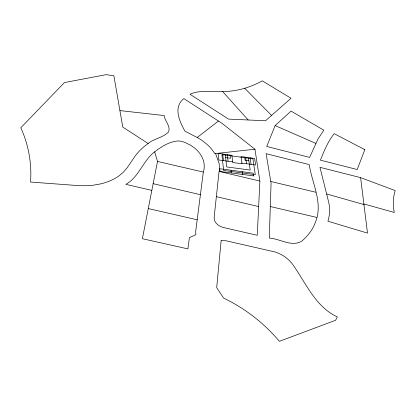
<?xml version="1.0" encoding="UTF-8"?>
<svg xmlns="http://www.w3.org/2000/svg" width="416" height="416" viewBox="0 0 416 416"><rect width="100%" height="100%" fill="white"/><g stroke="black" fill="none" stroke-linecap="round" stroke-linejoin="round"><path stroke-width="0.62" d="M270.306 206.528L269.292 238.066C279.885 238.612 292.063 247.64 302.136 240.859C307.778 235.872 312.655 229.908 315.198 222.742C323.606 203.528 312.109 183.617 309.213 164.596L266.089 153.644L271.071 183.139L270.306 206.528L316.664 217.396M259.88 181.059L257.28 235.3L223.85 227.609C218.852 226.444 213.465 222.622 214.198 216.887L219.055 171.402L259.88 181.059L254.94 149.219L222.076 123.386L183.862 98.597C172.921 107.302 179.488 121.373 184.938 131.139L198.531 138.211A45.157 30.15 16.5 0 1 211.52 148.985L214.9 153.624L254.94 149.219M203.33 172.063C207.246 159.765 198.063 148.231 187.2 143.562A13.088 8.601 16.7 0 0 178.105 140.956C168.646 141.606 160.212 147.467 152.927 153.197C142.49 162.386 138.424 177.351 125.84 184.34L151.835 190.388L142.386 238.711L187.902 248.893L189.42 237.619L195.842 234.697L195.66 231.65L203.33 172.063L157.508 161.439L154.648 151.84M151.835 190.388L157.508 161.439M275.122 125.59L266.724 146.458L309.639 157.399L317.886 139.214L323.825 130.208L291.044 111.108L275.122 125.59L315.817 143.38M271.58 115.435L291.023 98.259L262.246 80.834C250.162 87.62 236.512 91.51 222.622 91.541C211.791 92.305 200.21 89.528 189.977 94.255L228.488 119.101L265.559 120.76L271.58 115.435L244.748 88.286M197.184 137.483L218.457 121.04M148.158 143.51L122.767 127.083L113.87 75.728L106.132 74.667L64.449 82.555L20.8 127.774C28.532 144.654 31.928 163.53 30.514 182.042L77.35 185.531L85.332 185.77L93.075 185.24L100.433 183.945A56.098 37.326 9.9 0 0 118.872 175.963L123.406 172.151L127.031 167.913L135.039 156.218A99.746 68.9 20.4 0 1 148.158 143.51C154.17 138.414 163.062 137.753 168.464 132.044C171.09 126.292 164.71 121.259 164.2 115.56L119.912 110.594M232.71 161.871L218.8 159.978L218.104 153.39L231.899 155.293L232.794 162.531L242.008 163.784L241.03 156.551L254.628 158.428L255.632 164.986L241.92 163.124M225.633 157.596L230.459 158.262L230.152 155.688M248.856 160.784L245.123 160.269L244.764 157.706M148.288 208.567L197.179 219.788M216.362 196.638L258.658 206.554M153.15 183.674L200.403 194.688M270.795 181.49L315.78 192.239M360.604 177.637L319.966 167.32L328.884 203.003C330.101 209.05 329.732 215.332 327.917 221.218L367.505 233.106L360.604 177.637L395.2 190.57A106.434 61.428 33.2 0 0 393.552 208.525L394.285 212.482L363.865 203.928M326.633 193.96L363.938 204.563M222.622 91.541L248.175 119.99M215.587 153.551L219.19 163.691L219.622 171.538M250.11 157.804L251.072 164.367M248.487 158.215L250.203 170.082L226.704 166.93L225.342 155.028M245.575 157.18L246.501 163.748M242.169 171.709L242.533 174.434M230.984 170.217L231.312 172.947M227.318 154.658L228.088 161.242M222.716 154.024L223.449 160.612M221.135 240.635L216.689 287.669L223.616 298.106C244.998 308.339 264.144 323.18 279.396 341.333L335.624 320.263L337.314 316.919C315.744 306.935 306.176 283.676 293.332 265.325C289.037 258.939 282.422 254.363 275.153 251.992L225.987 240.76L221.135 240.635M364.822 149.661L357.198 169.53L320.424 160.155C324.132 150.93 327.896 141.497 334.188 133.682L364.822 149.661M223.517 154.773L221.926 154.95L223.631 170.466L255.278 174.673L252.897 158.824L223.517 154.773M253.677 175.906L220.007 171.449L219.716 168.719L253.276 173.191L253.677 175.906"/></g></svg>
